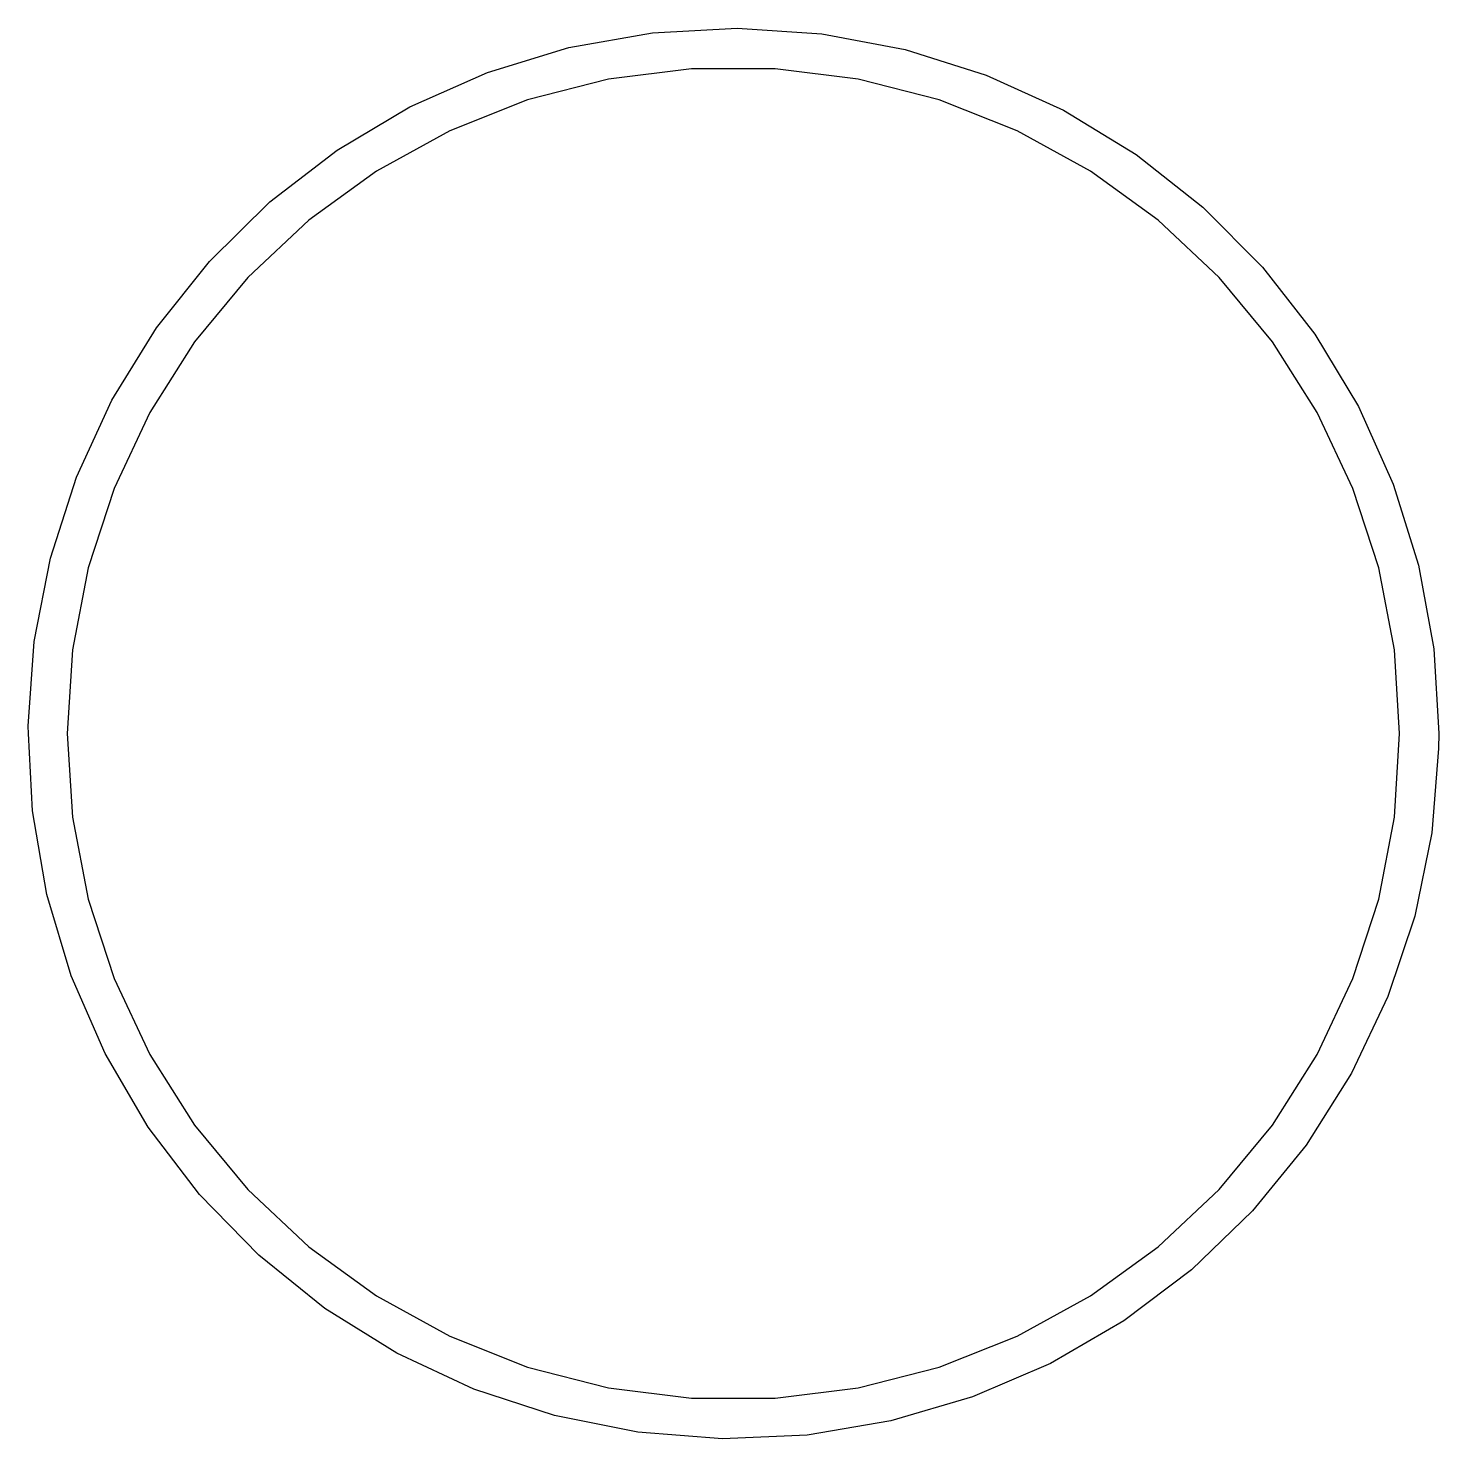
# Model space of a CAD drawing. Extents: x 83.3 to 116.7, y -116.8 to -83.3.
# Drawn here: x 83.39 to 88.61, y -116.61 to -111.39 of the extents above; entities that cross this region are included whole.
import ezdxf

# ---------------------------------------------------------------- set-up
doc = ezdxf.new("R2010")
doc.units = 0
doc.layers.add('BLACK', color=7, linetype='CONTINUOUS')

msp = doc.modelspace()

# ---------------------------------------------------------------- linework, layer by layer
at = {"layer": 'BLACK', "linetype": 'CONTINUOUS'}
for p, q in [((85.6994, -111.402), (86.0137, -111.385)), ((86.0137, -111.385), (86.3277, -111.406)), ((85.3895, -111.457), (85.6994, -111.402)), ((86.3277, -111.406), (86.6371, -111.464)), ((85.0885, -111.549), (85.3895, -111.457)), ((86.6371, -111.464), (86.9371, -111.559)), ((84.8006, -111.676), (85.0885, -111.549)), ((85.8449, -111.535), (85.5372, -111.574)), ((86.1551, -111.535), (85.8449, -111.535)), ((86.4628, -111.574), (86.1551, -111.535)), ((85.5372, -111.574), (85.2368, -111.651)), ((86.7632, -111.651), (86.4628, -111.574)), ((86.9371, -111.559), (87.2236, -111.689)), ((85.2368, -111.651), (84.9484, -111.765)), ((87.0516, -111.765), (86.7632, -111.651)), ((84.5302, -111.837), (84.8006, -111.676)), ((87.2236, -111.689), (87.4924, -111.853)), ((84.9484, -111.765), (84.6766, -111.915)), ((87.3234, -111.915), (87.0516, -111.765)), ((84.281, -112.029), (84.5302, -111.837)), ((87.4924, -111.853), (87.7396, -112.048)), ((84.6766, -111.915), (84.4256, -112.097)), ((87.5744, -112.097), (87.3234, -111.915)), ((84.0567, -112.25), (84.281, -112.029)), ((87.7396, -112.048), (87.9615, -112.271)), ((84.4256, -112.097), (84.1995, -112.309)), ((87.8005, -112.309), (87.5744, -112.097)), ((83.8605, -112.496), (84.0567, -112.25)), ((87.9615, -112.271), (88.1551, -112.519)), ((84.1995, -112.309), (84.0018, -112.548)), ((87.9982, -112.548), (87.8005, -112.309)), ((83.6954, -112.764), (83.8605, -112.496)), ((84.0018, -112.548), (83.8356, -112.81)), ((88.1644, -112.81), (87.9982, -112.548)), ((88.1551, -112.519), (88.3174, -112.788)), ((83.5636, -113.05), (83.6954, -112.764)), ((83.8356, -112.81), (83.7036, -113.091)), ((88.2964, -113.091), (88.1644, -112.81)), ((88.3174, -112.788), (88.4462, -113.076)), ((83.4672, -113.35), (83.5636, -113.05)), ((83.7036, -113.091), (83.6077, -113.386)), ((88.3923, -113.386), (88.2964, -113.091)), ((88.4462, -113.076), (88.5395, -113.376)), ((83.4074, -113.659), (83.4672, -113.35)), ((83.6077, -113.386), (83.5496, -113.69)), ((88.4504, -113.69), (88.3923, -113.386)), ((88.5395, -113.376), (88.5961, -113.686)), ((83.3851, -113.973), (83.4074, -113.659)), ((83.5496, -113.69), (83.5301, -114)), ((88.4699, -114), (88.4504, -113.69)), ((88.5961, -113.686), (88.615, -114)), ((83.3865, -114), (83.3851, -113.973)), ((83.4008, -114.287), (83.3865, -114)), ((83.5301, -114), (83.5496, -114.31)), ((88.4504, -114.31), (88.4699, -114)), ((88.615, -114), (88.6144, -114.055)), ((88.6144, -114.055), (88.5889, -114.368)), ((83.4541, -114.597), (83.4008, -114.287)), ((83.5496, -114.31), (83.6077, -114.614)), ((88.3923, -114.614), (88.4504, -114.31)), ((88.5889, -114.368), (88.5259, -114.677)), ((83.5443, -114.899), (83.4541, -114.597)), ((83.6077, -114.614), (83.7036, -114.909)), ((88.2964, -114.909), (88.3923, -114.614)), ((88.5259, -114.677), (88.4263, -114.975)), ((83.67, -115.187), (83.5443, -114.899)), ((83.7036, -114.909), (83.8356, -115.19)), ((88.1644, -115.19), (88.2964, -114.909)), ((88.4263, -114.975), (88.2915, -115.26)), ((83.8295, -115.459), (83.67, -115.187)), ((83.8356, -115.19), (84.0018, -115.452)), ((87.9982, -115.452), (88.1644, -115.19)), ((88.2915, -115.26), (88.1236, -115.526)), ((84.0205, -115.709), (83.8295, -115.459)), ((84.0018, -115.452), (84.1995, -115.691)), ((87.8005, -115.691), (87.9982, -115.452)), ((88.1236, -115.526), (87.9249, -115.77)), ((84.2401, -115.934), (84.0205, -115.709)), ((84.1995, -115.691), (84.4256, -115.903)), ((87.5744, -115.903), (87.8005, -115.691)), ((87.9249, -115.77), (87.6983, -115.988)), ((84.4852, -116.132), (84.2401, -115.934)), ((84.4256, -115.903), (84.6766, -116.085)), ((87.3234, -116.085), (87.5744, -115.903)), ((87.6983, -115.988), (87.4471, -116.178)), ((84.6766, -116.085), (84.9484, -116.235)), ((87.0516, -116.235), (87.3234, -116.085)), ((84.7522, -116.298), (84.4852, -116.132)), ((87.4471, -116.178), (87.175, -116.336)), ((84.9484, -116.235), (85.2368, -116.349)), ((86.7632, -116.349), (87.0516, -116.235)), ((85.0374, -116.431), (84.7522, -116.298)), ((85.2368, -116.349), (85.5372, -116.426)), ((86.4628, -116.426), (86.7632, -116.349)), ((87.175, -116.336), (86.8858, -116.46)), ((85.3364, -116.529), (85.0374, -116.431)), ((85.5372, -116.426), (85.8449, -116.465)), ((85.8449, -116.465), (86.1551, -116.465)), ((86.1551, -116.465), (86.4628, -116.426)), ((86.8858, -116.46), (86.5838, -116.549)), ((85.6451, -116.591), (85.3364, -116.529)), ((86.5838, -116.549), (86.2733, -116.601)), ((85.9589, -116.615), (85.6451, -116.591)), ((86.2733, -116.601), (85.9589, -116.615))]:
    msp.add_line(p, q, dxfattribs=at)

doc.saveas('drawing.dxf')
